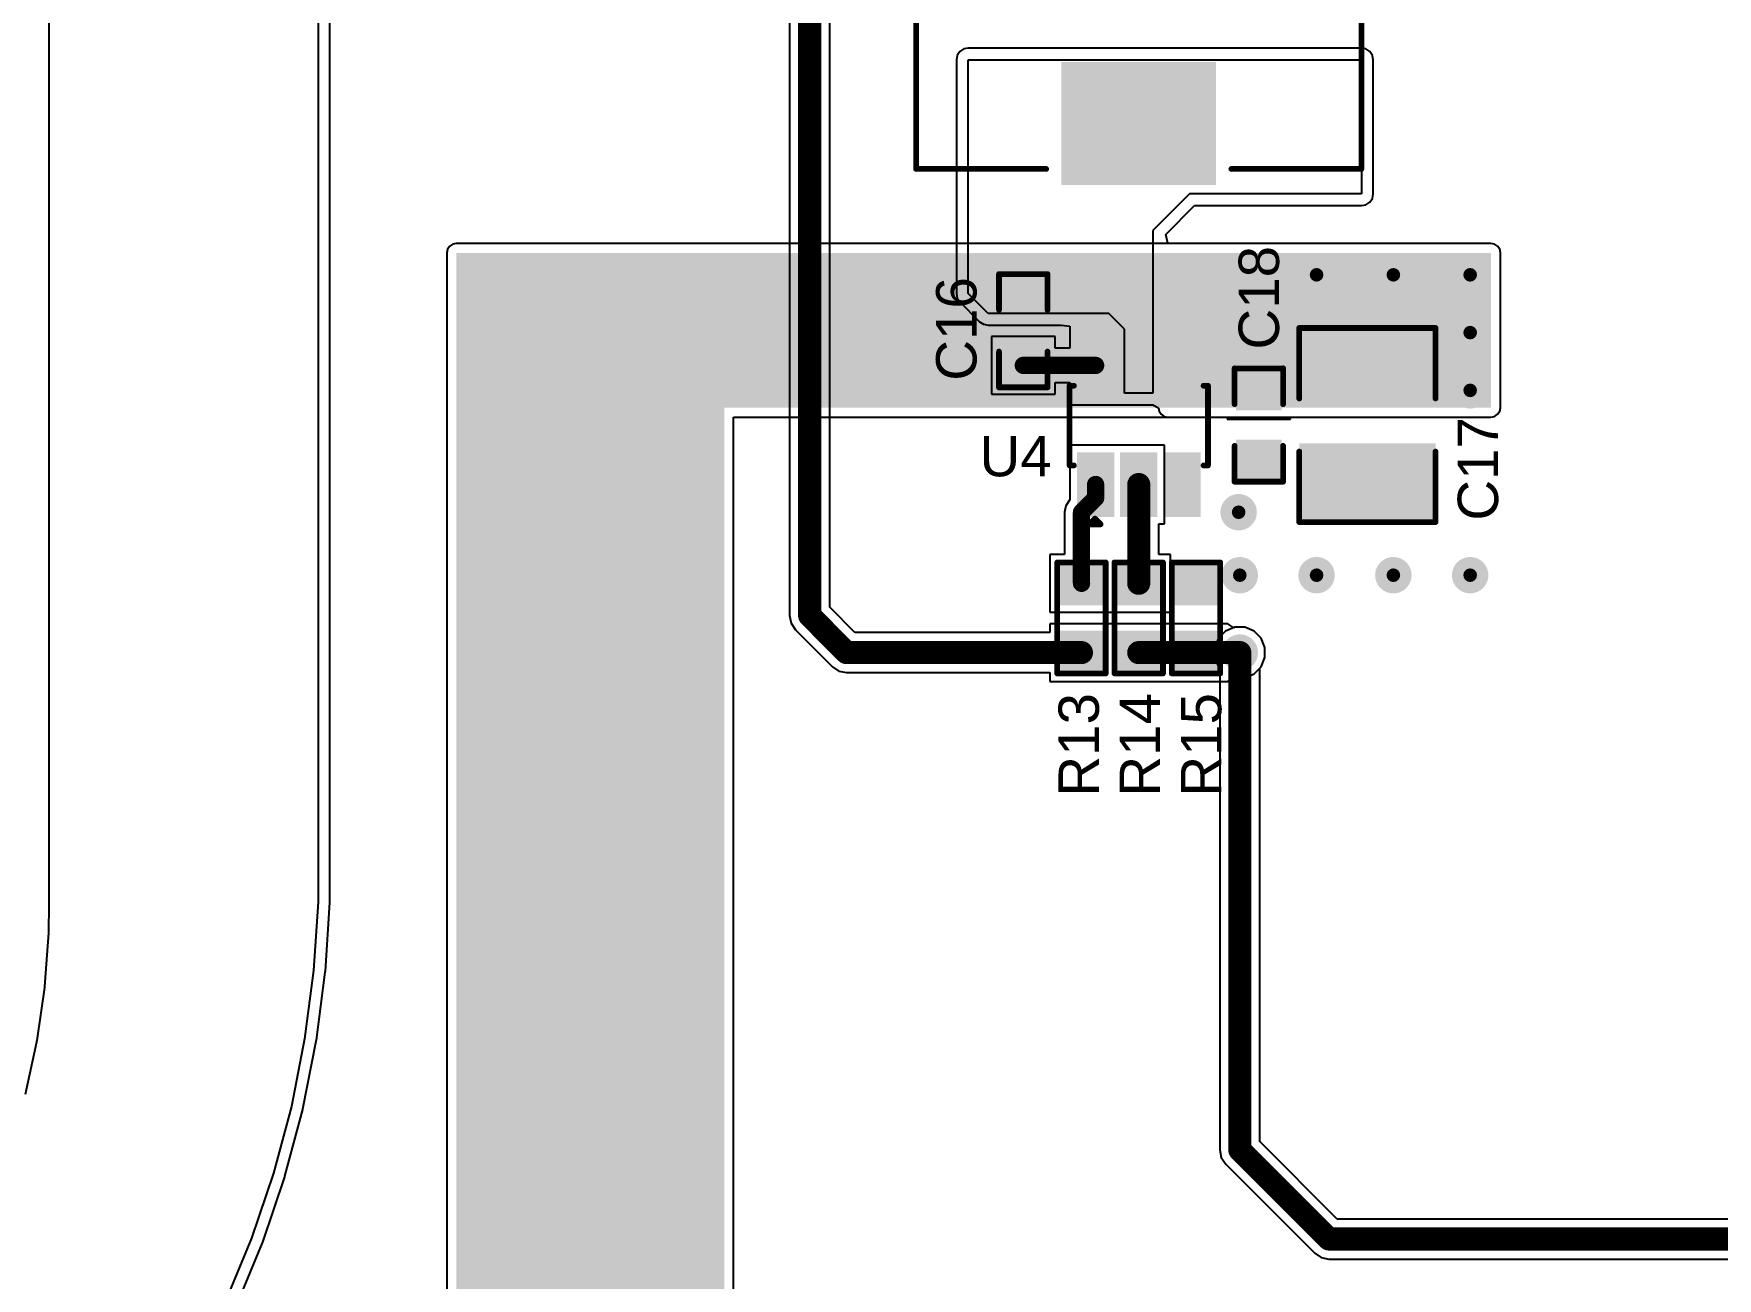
# Model space of a CAD drawing. Header units: inches. Extents: x 0 to 207, y -1 to 213.
# Drawn here: x 3.175 to 4.633, y 1.137 to 2.215 of the extents above; entities that cross this region are included whole.
import ezdxf

# ---------------------------------------------------------------- set-up
doc = ezdxf.new("R2010")
doc.units = ezdxf.units.IN
doc.header["$MEASUREMENT"] = 0
for name, color, linetype in [('Bottom Layer', 5, 'Continuous'), ('Bottom Solder', 6, 'Continuous'), ('Top Layer', 1, 'Continuous'), ('Top Overlay', 2, 'Continuous'), ('Top Paste', 8, 'Continuous'), ('Top Solder', 216, 'Continuous'), ('Via Holes', 16, 'Continuous')]:
    doc.layers.add(name, color=color, linetype=linetype)
doc.styles.add('Arial', font='', dxfattribs={"height": 0.2})
doc.styles.get('Arial').set_extended_font_data('Arial')

# ---------------------------------------------------------------- blocks, each defined once
blk = doc.blocks.new('SOT_23_6_4')
at = {"layer": 'Top Layer'}
for points in [[(-0.0756, 0.0496), (-0.0276, 0.0496), (-0.0276, 0.0252), (-0.0756, 0.0252)], [(0.0276, 0.0496), (0.0756, 0.0496), (0.0756, 0.0252), (0.0276, 0.0252)], [(-0.0756, 0.0122), (-0.0276, 0.0122), (-0.0276, -0.0122), (-0.0756, -0.0122)], [(0.0276, 0.0122), (0.0756, 0.0122), (0.0756, -0.0122), (0.0276, -0.0122)], [(-0.0756, -0.0252), (-0.0276, -0.0252), (-0.0276, -0.0496), (-0.0756, -0.0496)], [(0.0276, -0.0252), (0.0756, -0.0252), (0.0756, -0.0496), (0.0276, -0.0496)]]:
    blk.add_hatch(color=1, dxfattribs=at).paths.add_polyline_path(points)
at = {"layer": 'Top Paste'}
for points in [[(-0.0756, 0.0496), (-0.0276, 0.0496), (-0.0276, 0.0252), (-0.0756, 0.0252)], [(0.0276, 0.0496), (0.0756, 0.0496), (0.0756, 0.0252), (0.0276, 0.0252)], [(-0.0756, 0.0122), (-0.0276, 0.0122), (-0.0276, -0.0122), (-0.0756, -0.0122)], [(0.0276, 0.0122), (0.0756, 0.0122), (0.0756, -0.0122), (0.0276, -0.0122)], [(-0.0756, -0.0252), (-0.0276, -0.0252), (-0.0276, -0.0496), (-0.0756, -0.0496)], [(0.0276, -0.0252), (0.0756, -0.0252), (0.0756, -0.0496), (0.0276, -0.0496)]]:
    blk.add_hatch(color=8, dxfattribs=at).paths.add_polyline_path(points)
at = {"layer": 'Top Solder'}
for points in [[(-0.0796, 0.0536), (-0.0236, 0.0536), (-0.0236, 0.0212), (-0.0796, 0.0212)], [(0.0236, 0.0536), (0.0796, 0.0536), (0.0796, 0.0212), (0.0236, 0.0212)], [(-0.0796, 0.0162), (-0.0236, 0.0162), (-0.0236, -0.0162), (-0.0796, -0.0162)], [(0.0236, 0.0162), (0.0796, 0.0162), (0.0796, -0.0162), (0.0236, -0.0162)], [(-0.0796, -0.0212), (-0.0236, -0.0212), (-0.0236, -0.0536), (-0.0796, -0.0536)], [(0.0236, -0.0212), (0.0796, -0.0212), (0.0796, -0.0536), (0.0236, -0.0536)]]:
    blk.add_hatch(color=216, dxfattribs=at).paths.add_polyline_path(points)
at = {"layer": 'Top Overlay'}
for points in [[(-0.035, 0.06, 0.005, 0.005, 0), (0.034, 0.06, 0.005, 0.005, 0)], [(-0.035, 0.06, 0.005, 0.005, 0), (-0.035, 0.0561, 0.005, 0.005, 0)], [(0.034, 0.06, 0.005, 0.005, 0), (0.034, 0.0561, 0.005, 0.005, 0)], [(-0.086, 0.043, 0.005, 0.005, 0), (-0.081, 0.038, 0.005, 0.005, 0)], [(-0.086, 0.043, 0.005, 0.005, 0), (-0.086, 0.033, 0.005, 0.005, 0)], [(-0.081, 0.038, 0.005, 0.005, 0), (-0.086, 0.033, 0.005, 0.005, 0)], [(-0.035, -0.0561, 0.005, 0.005, 0), (-0.035, -0.06, 0.005, 0.005, 0)], [(-0.035, -0.06, 0.005, 0.005, 0), (0.034, -0.06, 0.005, 0.005, 0)], [(0.034, -0.0561, 0.005, 0.005, 0), (0.034, -0.06, 0.005, 0.005, 0)]]:
    blk.add_lwpolyline(points, format="xyseb", dxfattribs=at)
for points in [[(-0.0362, 0.06, 0.0025, 0.0025, 1), (-0.0338, 0.06, 0.0025, 0.0025, 1)], [(-0.0362, 0.06, 0.0025, 0.0025, 1), (-0.0338, 0.06, 0.0025, 0.0025, 1)], [(-0.0362, 0.0561, 0.0025, 0.0025, 1), (-0.0338, 0.0561, 0.0025, 0.0025, 1)], [(0.0328, 0.06, 0.0025, 0.0025, 1), (0.0352, 0.06, 0.0025, 0.0025, 1)], [(0.0328, 0.06, 0.0025, 0.0025, 1), (0.0352, 0.06, 0.0025, 0.0025, 1)], [(0.0328, 0.0561, 0.0025, 0.0025, 1), (0.0352, 0.0561, 0.0025, 0.0025, 1)], [(-0.0872, 0.043, 0.0025, 0.0025, 1), (-0.0848, 0.043, 0.0025, 0.0025, 1)], [(-0.0872, 0.043, 0.0025, 0.0025, 1), (-0.0848, 0.043, 0.0025, 0.0025, 1)], [(-0.0872, 0.033, 0.0025, 0.0025, 1), (-0.0848, 0.033, 0.0025, 0.0025, 1)], [(-0.0872, 0.033, 0.0025, 0.0025, 1), (-0.0848, 0.033, 0.0025, 0.0025, 1)], [(-0.0823, 0.038, 0.0025, 0.0025, 1), (-0.0798, 0.038, 0.0025, 0.0025, 1)], [(-0.0823, 0.038, 0.0025, 0.0025, 1), (-0.0798, 0.038, 0.0025, 0.0025, 1)], [(-0.0362, -0.0561, 0.0025, 0.0025, 1), (-0.0338, -0.0561, 0.0025, 0.0025, 1)], [(-0.0362, -0.06, 0.0025, 0.0025, 1), (-0.0338, -0.06, 0.0025, 0.0025, 1)], [(-0.0362, -0.06, 0.0025, 0.0025, 1), (-0.0338, -0.06, 0.0025, 0.0025, 1)], [(0.0328, -0.0561, 0.0025, 0.0025, 1), (0.0352, -0.0561, 0.0025, 0.0025, 1)], [(0.0328, -0.06, 0.0025, 0.0025, 1), (0.0352, -0.06, 0.0025, 0.0025, 1)], [(0.0328, -0.06, 0.0025, 0.0025, 1), (0.0352, -0.06, 0.0025, 0.0025, 1)]]:
    blk.add_lwpolyline(points, format="xyseb", close=True, dxfattribs=at)
blk = doc.blocks.new('R___0603_19')
at = {"layer": 'Top Layer'}
for points in [[(-0.015, 0.0175), (-0.015, -0.0175), (-0.045, -0.0175), (-0.045, 0.0175)], [(0.045, 0.0175), (0.045, -0.0175), (0.015, -0.0175), (0.015, 0.0175)]]:
    blk.add_hatch(color=1, dxfattribs=at).paths.add_polyline_path(points)
at = {"layer": 'Top Paste'}
for points in [[(-0.015, 0.0175), (-0.015, -0.0175), (-0.045, -0.0175), (-0.045, 0.0175)], [(0.045, 0.0175), (0.045, -0.0175), (0.015, -0.0175), (0.015, 0.0175)]]:
    blk.add_hatch(color=8, dxfattribs=at).paths.add_polyline_path(points)
at = {"layer": 'Top Solder'}
for points in [[(-0.011, 0.0215), (-0.011, -0.0215), (-0.049, -0.0215), (-0.049, 0.0215)], [(0.049, 0.0215), (0.049, -0.0215), (0.011, -0.0215), (0.011, 0.0215)]]:
    blk.add_hatch(color=216, dxfattribs=at).paths.add_polyline_path(points)
at = {"layer": 'Top Overlay'}
for points in [[(-0.048, 0.021, 0.005, 0.005, 0), (0.048, 0.021, 0.005, 0.005, 0)], [(-0.048, 0.021, 0.005, 0.005, 0), (-0.048, -0.021, 0.005, 0.005, 0)], [(0.048, 0.021, 0.005, 0.005, 0), (0.048, -0.021, 0.005, 0.005, 0)], [(-0.048, -0.021, 0.005, 0.005, 0), (0.048, -0.021, 0.005, 0.005, 0)]]:
    blk.add_lwpolyline(points, format="xyseb", dxfattribs=at)
for points in [[(-0.04925, 0.021, 0.0025, 0.0025, 1), (-0.04675, 0.021, 0.0025, 0.0025, 1)], [(-0.04925, 0.021, 0.0025, 0.0025, 1), (-0.04675, 0.021, 0.0025, 0.0025, 1)], [(0.04675, 0.021, 0.0025, 0.0025, 1), (0.04925, 0.021, 0.0025, 0.0025, 1)], [(0.04675, 0.021, 0.0025, 0.0025, 1), (0.04925, 0.021, 0.0025, 0.0025, 1)], [(-0.04925, -0.021, 0.0025, 0.0025, 1), (-0.04675, -0.021, 0.0025, 0.0025, 1)], [(-0.04925, -0.021, 0.0025, 0.0025, 1), (-0.04675, -0.021, 0.0025, 0.0025, 1)], [(0.04675, -0.021, 0.0025, 0.0025, 1), (0.04925, -0.021, 0.0025, 0.0025, 1)], [(0.04675, -0.021, 0.0025, 0.0025, 1), (0.04925, -0.021, 0.0025, 0.0025, 1)]]:
    blk.add_lwpolyline(points, format="xyseb", close=True, dxfattribs=at)
blk = doc.blocks.new('R___0603_20')
at = {"layer": 'Top Layer'}
for points in [[(-0.015, 0.0175), (-0.015, -0.0175), (-0.045, -0.0175), (-0.045, 0.0175)], [(0.045, 0.0175), (0.045, -0.0175), (0.015, -0.0175), (0.015, 0.0175)]]:
    blk.add_hatch(color=1, dxfattribs=at).paths.add_polyline_path(points)
at = {"layer": 'Top Paste'}
for points in [[(-0.015, 0.0175), (-0.015, -0.0175), (-0.045, -0.0175), (-0.045, 0.0175)], [(0.045, 0.0175), (0.045, -0.0175), (0.015, -0.0175), (0.015, 0.0175)]]:
    blk.add_hatch(color=8, dxfattribs=at).paths.add_polyline_path(points)
at = {"layer": 'Top Solder'}
for points in [[(-0.011, 0.0215), (-0.011, -0.0215), (-0.049, -0.0215), (-0.049, 0.0215)], [(0.049, 0.0215), (0.049, -0.0215), (0.011, -0.0215), (0.011, 0.0215)]]:
    blk.add_hatch(color=216, dxfattribs=at).paths.add_polyline_path(points)
at = {"layer": 'Top Overlay'}
for points in [[(-0.048, 0.021, 0.005, 0.005, 0), (0.048, 0.021, 0.005, 0.005, 0)], [(-0.048, 0.021, 0.005, 0.005, 0), (-0.048, -0.021, 0.005, 0.005, 0)], [(0.048, 0.021, 0.005, 0.005, 0), (0.048, -0.021, 0.005, 0.005, 0)], [(-0.048, -0.021, 0.005, 0.005, 0), (0.048, -0.021, 0.005, 0.005, 0)]]:
    blk.add_lwpolyline(points, format="xyseb", dxfattribs=at)
for points in [[(-0.04925, 0.021, 0.0025, 0.0025, 1), (-0.04675, 0.021, 0.0025, 0.0025, 1)], [(-0.04925, 0.021, 0.0025, 0.0025, 1), (-0.04675, 0.021, 0.0025, 0.0025, 1)], [(0.04675, 0.021, 0.0025, 0.0025, 1), (0.04925, 0.021, 0.0025, 0.0025, 1)], [(0.04675, 0.021, 0.0025, 0.0025, 1), (0.04925, 0.021, 0.0025, 0.0025, 1)], [(-0.04925, -0.021, 0.0025, 0.0025, 1), (-0.04675, -0.021, 0.0025, 0.0025, 1)], [(-0.04925, -0.021, 0.0025, 0.0025, 1), (-0.04675, -0.021, 0.0025, 0.0025, 1)], [(0.04675, -0.021, 0.0025, 0.0025, 1), (0.04925, -0.021, 0.0025, 0.0025, 1)], [(0.04675, -0.021, 0.0025, 0.0025, 1), (0.04925, -0.021, 0.0025, 0.0025, 1)]]:
    blk.add_lwpolyline(points, format="xyseb", close=True, dxfattribs=at)
blk = doc.blocks.new('R___0603_21')
at = {"layer": 'Top Layer'}
for points in [[(-0.015, 0.0175), (-0.015, -0.0175), (-0.045, -0.0175), (-0.045, 0.0175)], [(0.045, 0.0175), (0.045, -0.0175), (0.015, -0.0175), (0.015, 0.0175)]]:
    blk.add_hatch(color=1, dxfattribs=at).paths.add_polyline_path(points)
at = {"layer": 'Top Paste'}
for points in [[(-0.015, 0.0175), (-0.015, -0.0175), (-0.045, -0.0175), (-0.045, 0.0175)], [(0.045, 0.0175), (0.045, -0.0175), (0.015, -0.0175), (0.015, 0.0175)]]:
    blk.add_hatch(color=8, dxfattribs=at).paths.add_polyline_path(points)
at = {"layer": 'Top Solder'}
for points in [[(-0.011, 0.0215), (-0.011, -0.0215), (-0.049, -0.0215), (-0.049, 0.0215)], [(0.049, 0.0215), (0.049, -0.0215), (0.011, -0.0215), (0.011, 0.0215)]]:
    blk.add_hatch(color=216, dxfattribs=at).paths.add_polyline_path(points)
at = {"layer": 'Top Overlay'}
for points in [[(0.048, 0.021, 0.005, 0.005, 0), (-0.048, 0.021, 0.005, 0.005, 0)], [(-0.048, -0.021, 0.005, 0.005, 0), (-0.048, 0.021, 0.005, 0.005, 0)], [(0.048, -0.021, 0.005, 0.005, 0), (0.048, 0.021, 0.005, 0.005, 0)], [(0.048, -0.021, 0.005, 0.005, 0), (-0.048, -0.021, 0.005, 0.005, 0)]]:
    blk.add_lwpolyline(points, format="xyseb", dxfattribs=at)
for points in [[(-0.04925, 0.021, 0.0025, 0.0025, 1), (-0.04675, 0.021, 0.0025, 0.0025, 1)], [(-0.04925, 0.021, 0.0025, 0.0025, 1), (-0.04675, 0.021, 0.0025, 0.0025, 1)], [(0.04675, 0.021, 0.0025, 0.0025, 1), (0.04925, 0.021, 0.0025, 0.0025, 1)], [(0.04675, 0.021, 0.0025, 0.0025, 1), (0.04925, 0.021, 0.0025, 0.0025, 1)], [(-0.04925, -0.021, 0.0025, 0.0025, 1), (-0.04675, -0.021, 0.0025, 0.0025, 1)], [(-0.04925, -0.021, 0.0025, 0.0025, 1), (-0.04675, -0.021, 0.0025, 0.0025, 1)], [(0.04675, -0.021, 0.0025, 0.0025, 1), (0.04925, -0.021, 0.0025, 0.0025, 1)], [(0.04675, -0.021, 0.0025, 0.0025, 1), (0.04925, -0.021, 0.0025, 0.0025, 1)]]:
    blk.add_lwpolyline(points, format="xyseb", close=True, dxfattribs=at)
blk = doc.blocks.new('YSLF1045_4R7M_38')
at = {"layer": 'Top Layer'}
for points in [[(-0.2087, 0.063), (-0.1102, 0.063), (-0.1102, -0.063), (-0.2087, -0.063)], [(0.1102, 0.063), (0.2087, 0.063), (0.2087, -0.063), (0.1102, -0.063)]]:
    blk.add_hatch(color=1, dxfattribs=at).paths.add_polyline_path(points)
at = {"layer": 'Top Paste'}
for points in [[(-0.2087, 0.063), (-0.1102, 0.063), (-0.1102, -0.063), (-0.2087, -0.063)], [(0.1102, 0.063), (0.2087, 0.063), (0.2087, -0.063), (0.1102, -0.063)]]:
    blk.add_hatch(color=8, dxfattribs=at).paths.add_polyline_path(points)
at = {"layer": 'Top Solder'}
for points in [[(-0.2127, 0.067), (-0.1062, 0.067), (-0.1062, -0.067), (-0.2127, -0.067)], [(0.1062, 0.067), (0.2127, 0.067), (0.2127, -0.067), (0.1062, -0.067)]]:
    blk.add_hatch(color=216, dxfattribs=at).paths.add_polyline_path(points)
at = {"layer": 'Top Overlay'}
for points in [[(-0.1988, 0.1928, 0.005, 0.005, 0), (0.1988, 0.1928, 0.005, 0.005, 0)], [(-0.1988, 0.1928, 0.005, 0.005, 0), (-0.1988, 0.0802, 0.005, 0.005, 0)], [(0.1988, 0.1928, 0.005, 0.005, 0), (0.1988, 0.0802, 0.005, 0.005, 0)], [(-0.1988, -0.0802, 0.005, 0.005, 0), (-0.1988, -0.1928, 0.005, 0.005, 0)], [(0.1988, -0.0802, 0.005, 0.005, 0), (0.1988, -0.1928, 0.005, 0.005, 0)], [(-0.1988, -0.1928, 0.005, 0.005, 0), (0.1988, -0.1928, 0.005, 0.005, 0)]]:
    blk.add_lwpolyline(points, format="xyseb", dxfattribs=at)
for points in [[(-0.2001, 0.1928, 0.0025, 0.0025, 1), (-0.1976, 0.1928, 0.0025, 0.0025, 1)], [(-0.2001, 0.1928, 0.0025, 0.0025, 1), (-0.1976, 0.1928, 0.0025, 0.0025, 1)], [(0.1976, 0.1928, 0.0025, 0.0025, 1), (0.2001, 0.1928, 0.0025, 0.0025, 1)], [(0.1976, 0.1928, 0.0025, 0.0025, 1), (0.2001, 0.1928, 0.0025, 0.0025, 1)], [(-0.2001, 0.0802, 0.0025, 0.0025, 1), (-0.1976, 0.0802, 0.0025, 0.0025, 1)], [(0.1976, 0.0802, 0.0025, 0.0025, 1), (0.2001, 0.0802, 0.0025, 0.0025, 1)], [(-0.2001, -0.0802, 0.0025, 0.0025, 1), (-0.1976, -0.0802, 0.0025, 0.0025, 1)], [(0.1976, -0.0802, 0.0025, 0.0025, 1), (0.2001, -0.0802, 0.0025, 0.0025, 1)], [(-0.2001, -0.1928, 0.0025, 0.0025, 1), (-0.1976, -0.1928, 0.0025, 0.0025, 1)], [(-0.2001, -0.1928, 0.0025, 0.0025, 1), (-0.1976, -0.1928, 0.0025, 0.0025, 1)], [(0.1976, -0.1928, 0.0025, 0.0025, 1), (0.2001, -0.1928, 0.0025, 0.0025, 1)], [(0.1976, -0.1928, 0.0025, 0.0025, 1), (0.2001, -0.1928, 0.0025, 0.0025, 1)]]:
    blk.add_lwpolyline(points, format="xyseb", close=True, dxfattribs=at)
blk = doc.blocks.new('C___0603_60')
at = {"layer": 'Top Layer'}
for points in [[(-0.015, 0.0175), (-0.015, -0.0175), (-0.045, -0.0175), (-0.045, 0.0175)], [(0.045, 0.0175), (0.045, -0.0175), (0.015, -0.0175), (0.015, 0.0175)]]:
    blk.add_hatch(color=1, dxfattribs=at).paths.add_polyline_path(points)
at = {"layer": 'Top Paste'}
for points in [[(-0.015, 0.0175), (-0.015, -0.0175), (-0.045, -0.0175), (-0.045, 0.0175)], [(0.045, 0.0175), (0.045, -0.0175), (0.015, -0.0175), (0.015, 0.0175)]]:
    blk.add_hatch(color=8, dxfattribs=at).paths.add_polyline_path(points)
at = {"layer": 'Top Solder'}
for points in [[(-0.0126, 0.0199), (-0.0126, -0.0199), (-0.0474, -0.0199), (-0.0474, 0.0199)], [(0.0474, 0.0199), (0.0474, -0.0199), (0.0126, -0.0199), (0.0126, 0.0199)]]:
    blk.add_hatch(color=216, dxfattribs=at).paths.add_polyline_path(points)
at = {"layer": 'Top Overlay'}
for points in [[(-0.049, 0.021, 0.005, 0.005, 0), (-0.018, 0.021, 0.005, 0.005, 0)], [(-0.049, 0.021, 0.005, 0.005, 0), (-0.049, -0.021, 0.005, 0.005, 0)], [(0.018, 0.021, 0.005, 0.005, 0), (0.049, 0.021, 0.005, 0.005, 0)], [(0.049, 0.021, 0.005, 0.005, 0), (0.049, -0.021, 0.005, 0.005, 0)], [(-0.049, -0.021, 0.005, 0.005, 0), (-0.018, -0.021, 0.005, 0.005, 0)], [(0.018, -0.021, 0.005, 0.005, 0), (0.049, -0.021, 0.005, 0.005, 0)]]:
    blk.add_lwpolyline(points, format="xyseb", dxfattribs=at)
for points in [[(-0.0503, 0.021, 0.0025, 0.0025, 1), (-0.0478, 0.021, 0.0025, 0.0025, 1)], [(-0.0503, 0.021, 0.0025, 0.0025, 1), (-0.0478, 0.021, 0.0025, 0.0025, 1)], [(-0.0192, 0.021, 0.0025, 0.0025, 1), (-0.0168, 0.021, 0.0025, 0.0025, 1)], [(0.0168, 0.021, 0.0025, 0.0025, 1), (0.0192, 0.021, 0.0025, 0.0025, 1)], [(0.0478, 0.021, 0.0025, 0.0025, 1), (0.0503, 0.021, 0.0025, 0.0025, 1)], [(0.0478, 0.021, 0.0025, 0.0025, 1), (0.0503, 0.021, 0.0025, 0.0025, 1)], [(-0.0503, -0.021, 0.0025, 0.0025, 1), (-0.0478, -0.021, 0.0025, 0.0025, 1)], [(-0.0503, -0.021, 0.0025, 0.0025, 1), (-0.0478, -0.021, 0.0025, 0.0025, 1)], [(-0.0192, -0.021, 0.0025, 0.0025, 1), (-0.0168, -0.021, 0.0025, 0.0025, 1)], [(0.0168, -0.021, 0.0025, 0.0025, 1), (0.0192, -0.021, 0.0025, 0.0025, 1)], [(0.0478, -0.021, 0.0025, 0.0025, 1), (0.0503, -0.021, 0.0025, 0.0025, 1)], [(0.0478, -0.021, 0.0025, 0.0025, 1), (0.0503, -0.021, 0.0025, 0.0025, 1)]]:
    blk.add_lwpolyline(points, format="xyseb", close=True, dxfattribs=at)
blk = doc.blocks.new('C___1210_61')
at = {"layer": 'Top Layer'}
for points in [[(-0.08, 0.055), (-0.02, 0.055), (-0.02, -0.055), (-0.08, -0.055)], [(0.02, 0.055), (0.08, 0.055), (0.08, -0.055), (0.02, -0.055)]]:
    blk.add_hatch(color=1, dxfattribs=at).paths.add_polyline_path(points)
at = {"layer": 'Top Paste'}
for points in [[(-0.08, 0.055), (-0.02, 0.055), (-0.02, -0.055), (-0.08, -0.055)], [(0.02, 0.055), (0.08, 0.055), (0.08, -0.055), (0.02, -0.055)]]:
    blk.add_hatch(color=8, dxfattribs=at).paths.add_polyline_path(points)
at = {"layer": 'Top Solder'}
for points in [[(-0.084, 0.059), (-0.016, 0.059), (-0.016, -0.059), (-0.084, -0.059)], [(0.016, 0.059), (0.084, 0.059), (0.084, -0.059), (0.016, -0.059)]]:
    blk.add_hatch(color=216, dxfattribs=at).paths.add_polyline_path(points)
at = {"layer": 'Top Overlay'}
for points in [[(-0.084, 0.059, 0.005, 0.005, 0), (-0.084, -0.059, 0.005, 0.005, 0)], [(-0.084, 0.059, 0.005, 0.005, 0), (-0.023, 0.059, 0.005, 0.005, 0)], [(0.023, 0.059, 0.005, 0.005, 0), (0.084, 0.059, 0.005, 0.005, 0)], [(0.084, 0.059, 0.005, 0.005, 0), (0.084, -0.059, 0.005, 0.005, 0)], [(-0.084, -0.059, 0.005, 0.005, 0), (-0.023, -0.059, 0.005, 0.005, 0)], [(0.023, -0.059, 0.005, 0.005, 0), (0.084, -0.059, 0.005, 0.005, 0)]]:
    blk.add_lwpolyline(points, format="xyseb", dxfattribs=at)
for points in [[(-0.08525, 0.059, 0.0025, 0.0025, 1), (-0.08275, 0.059, 0.0025, 0.0025, 1)], [(-0.08525, 0.059, 0.0025, 0.0025, 1), (-0.08275, 0.059, 0.0025, 0.0025, 1)], [(-0.02425, 0.059, 0.0025, 0.0025, 1), (-0.02175, 0.059, 0.0025, 0.0025, 1)], [(0.02175, 0.059, 0.0025, 0.0025, 1), (0.02425, 0.059, 0.0025, 0.0025, 1)], [(0.08275, 0.059, 0.0025, 0.0025, 1), (0.08525, 0.059, 0.0025, 0.0025, 1)], [(0.08275, 0.059, 0.0025, 0.0025, 1), (0.08525, 0.059, 0.0025, 0.0025, 1)], [(-0.08525, -0.059, 0.0025, 0.0025, 1), (-0.08275, -0.059, 0.0025, 0.0025, 1)], [(-0.08525, -0.059, 0.0025, 0.0025, 1), (-0.08275, -0.059, 0.0025, 0.0025, 1)], [(-0.02425, -0.059, 0.0025, 0.0025, 1), (-0.02175, -0.059, 0.0025, 0.0025, 1)], [(0.02175, -0.059, 0.0025, 0.0025, 1), (0.02425, -0.059, 0.0025, 0.0025, 1)], [(0.08275, -0.059, 0.0025, 0.0025, 1), (0.08525, -0.059, 0.0025, 0.0025, 1)], [(0.08275, -0.059, 0.0025, 0.0025, 1), (0.08525, -0.059, 0.0025, 0.0025, 1)]]:
    blk.add_lwpolyline(points, format="xyseb", close=True, dxfattribs=at)
blk = doc.blocks.new('C___0603_62')
at = {"layer": 'Top Layer'}
for points in [[(-0.015, 0.0175), (-0.015, -0.0175), (-0.045, -0.0175), (-0.045, 0.0175)], [(0.045, 0.0175), (0.045, -0.0175), (0.015, -0.0175), (0.015, 0.0175)]]:
    blk.add_hatch(color=1, dxfattribs=at).paths.add_polyline_path(points)
at = {"layer": 'Top Paste'}
for points in [[(-0.015, 0.0175), (-0.015, -0.0175), (-0.045, -0.0175), (-0.045, 0.0175)], [(0.045, 0.0175), (0.045, -0.0175), (0.015, -0.0175), (0.015, 0.0175)]]:
    blk.add_hatch(color=8, dxfattribs=at).paths.add_polyline_path(points)
at = {"layer": 'Top Solder'}
for points in [[(-0.0126, 0.0199), (-0.0126, -0.0199), (-0.0474, -0.0199), (-0.0474, 0.0199)], [(0.0474, 0.0199), (0.0474, -0.0199), (0.0126, -0.0199), (0.0126, 0.0199)]]:
    blk.add_hatch(color=216, dxfattribs=at).paths.add_polyline_path(points)
at = {"layer": 'Top Overlay'}
for points in [[(-0.049, 0.021, 0.005, 0.005, 0), (-0.018, 0.021, 0.005, 0.005, 0)], [(-0.049, 0.021, 0.005, 0.005, 0), (-0.049, -0.021, 0.005, 0.005, 0)], [(0.018, 0.021, 0.005, 0.005, 0), (0.049, 0.021, 0.005, 0.005, 0)], [(0.049, 0.021, 0.005, 0.005, 0), (0.049, -0.021, 0.005, 0.005, 0)], [(-0.049, -0.021, 0.005, 0.005, 0), (-0.018, -0.021, 0.005, 0.005, 0)], [(0.018, -0.021, 0.005, 0.005, 0), (0.049, -0.021, 0.005, 0.005, 0)]]:
    blk.add_lwpolyline(points, format="xyseb", dxfattribs=at)
for points in [[(-0.0503, 0.021, 0.0025, 0.0025, 1), (-0.0478, 0.021, 0.0025, 0.0025, 1)], [(-0.0503, 0.021, 0.0025, 0.0025, 1), (-0.0478, 0.021, 0.0025, 0.0025, 1)], [(-0.0192, 0.021, 0.0025, 0.0025, 1), (-0.0168, 0.021, 0.0025, 0.0025, 1)], [(0.0168, 0.021, 0.0025, 0.0025, 1), (0.0192, 0.021, 0.0025, 0.0025, 1)], [(0.0478, 0.021, 0.0025, 0.0025, 1), (0.0503, 0.021, 0.0025, 0.0025, 1)], [(0.0478, 0.021, 0.0025, 0.0025, 1), (0.0503, 0.021, 0.0025, 0.0025, 1)], [(-0.0503, -0.021, 0.0025, 0.0025, 1), (-0.0478, -0.021, 0.0025, 0.0025, 1)], [(-0.0503, -0.021, 0.0025, 0.0025, 1), (-0.0478, -0.021, 0.0025, 0.0025, 1)], [(-0.0192, -0.021, 0.0025, 0.0025, 1), (-0.0168, -0.021, 0.0025, 0.0025, 1)], [(0.0168, -0.021, 0.0025, 0.0025, 1), (0.0192, -0.021, 0.0025, 0.0025, 1)], [(0.0478, -0.021, 0.0025, 0.0025, 1), (0.0503, -0.021, 0.0025, 0.0025, 1)], [(0.0478, -0.021, 0.0025, 0.0025, 1), (0.0503, -0.021, 0.0025, 0.0025, 1)]]:
    blk.add_lwpolyline(points, format="xyseb", close=True, dxfattribs=at)

msp = doc.modelspace()

# ---------------------------------------------------------------- hatches: boundary and pattern name
at = {"layer": 'Bottom Layer'}
for points in [[(3.541, 1.891), (4.437, 1.891), (4.437, 2.025), (3.541, 2.025)], [(3.541, -0.009), (3.773, -0.009), (3.773, 2.022), (3.541, 2.022)]]:
    msp.add_hatch(color=5, dxfattribs=at).paths.add_polyline_path(points)
h = msp.add_hatch(color=5, dxfattribs=at)
edge = h.paths.add_edge_path()
edge.add_arc((4.286, 2.006), 0.0118, 0, 360)
h = msp.add_hatch(color=5, dxfattribs=at)
edge = h.paths.add_edge_path()
edge.add_arc((4.3525, 2.006), 0.0118, 0, 360)
h = msp.add_hatch(color=5, dxfattribs=at)
edge = h.paths.add_edge_path()
edge.add_arc((4.419, 2.006), 0.0118, 0, 360)
h = msp.add_hatch(color=5, dxfattribs=at)
edge = h.paths.add_edge_path()
edge.add_arc((4.419, 1.956), 0.0118, 0, 360)
h = msp.add_hatch(color=5, dxfattribs=at)
edge = h.paths.add_edge_path()
edge.add_arc((4.419, 1.906), 0.0118, 0, 360)
h = msp.add_hatch(color=5, dxfattribs=at)
edge = h.paths.add_edge_path()
edge.add_arc((4.2185, 1.8005), 0.0118, 0, 360)
h = msp.add_hatch(color=5, dxfattribs=at)
edge = h.paths.add_edge_path()
edge.add_arc((4.2195, 1.746), 0.0118, 0, 360)
h = msp.add_hatch(color=5, dxfattribs=at)
edge = h.paths.add_edge_path()
edge.add_arc((4.286, 1.746), 0.0118, 0, 360)
h = msp.add_hatch(color=5, dxfattribs=at)
edge = h.paths.add_edge_path()
edge.add_arc((4.3525, 1.746), 0.0118, 0, 360)
h = msp.add_hatch(color=5, dxfattribs=at)
edge = h.paths.add_edge_path()
edge.add_arc((4.419, 1.746), 0.0118, 0, 360)
h = msp.add_hatch(color=5, dxfattribs=at)
edge = h.paths.add_edge_path()
edge.add_arc((4.2195, 1.679), 0.0118, 0, 360)
at = {"layer": 'Bottom Solder'}
h = msp.add_hatch(color=6, dxfattribs=at)
edge = h.paths.add_edge_path()
edge.add_arc((4.286, 2.006), 0.0158, 0, 360)
h = msp.add_hatch(color=6, dxfattribs=at)
edge = h.paths.add_edge_path()
edge.add_arc((4.3525, 2.006), 0.0158, 0, 360)
h = msp.add_hatch(color=6, dxfattribs=at)
edge = h.paths.add_edge_path()
edge.add_arc((4.419, 2.006), 0.0158, 0, 360)
h = msp.add_hatch(color=6, dxfattribs=at)
edge = h.paths.add_edge_path()
edge.add_arc((4.419, 1.956), 0.0158, 0, 360)
h = msp.add_hatch(color=6, dxfattribs=at)
edge = h.paths.add_edge_path()
edge.add_arc((4.419, 1.906), 0.0158, 0, 360)
h = msp.add_hatch(color=6, dxfattribs=at)
edge = h.paths.add_edge_path()
edge.add_arc((4.2185, 1.8005), 0.0158, 0, 360)
h = msp.add_hatch(color=6, dxfattribs=at)
edge = h.paths.add_edge_path()
edge.add_arc((4.2195, 1.746), 0.0158, 0, 360)
h = msp.add_hatch(color=6, dxfattribs=at)
edge = h.paths.add_edge_path()
edge.add_arc((4.286, 1.746), 0.0158, 0, 360)
h = msp.add_hatch(color=6, dxfattribs=at)
edge = h.paths.add_edge_path()
edge.add_arc((4.3525, 1.746), 0.0158, 0, 360)
h = msp.add_hatch(color=6, dxfattribs=at)
edge = h.paths.add_edge_path()
edge.add_arc((4.419, 1.746), 0.0158, 0, 360)
h = msp.add_hatch(color=6, dxfattribs=at)
edge = h.paths.add_edge_path()
edge.add_arc((4.2195, 1.679), 0.0158, 0, 360)
at = {"layer": 'Top Layer'}
msp.add_hatch(color=1, dxfattribs=at).paths.add_polyline_path([(4.1572, 1.891), (4.437, 1.891), (4.437, 2.025), (4.1572, 2.025)])
h = msp.add_hatch(color=1, dxfattribs=at)
edge = h.paths.add_edge_path()
edge.add_arc((4.286, 2.006), 0.0118, 0, 360)
h = msp.add_hatch(color=1, dxfattribs=at)
edge = h.paths.add_edge_path()
edge.add_arc((4.3525, 2.006), 0.0118, 0, 360)
h = msp.add_hatch(color=1, dxfattribs=at)
edge = h.paths.add_edge_path()
edge.add_arc((4.419, 2.006), 0.0118, 0, 360)
h = msp.add_hatch(color=1, dxfattribs=at)
edge = h.paths.add_edge_path()
edge.add_arc((4.419, 1.956), 0.0118, 0, 360)
h = msp.add_hatch(color=1, dxfattribs=at)
edge = h.paths.add_edge_path()
edge.add_arc((4.419, 1.906), 0.0118, 0, 360)
h = msp.add_hatch(color=1, dxfattribs=at)
edge = h.paths.add_edge_path()
edge.add_arc((4.2185, 1.8005), 0.0118, 0, 360)
h = msp.add_hatch(color=1, dxfattribs=at)
edge = h.paths.add_edge_path()
edge.add_arc((4.2195, 1.746), 0.0118, 0, 360)
h = msp.add_hatch(color=1, dxfattribs=at)
edge = h.paths.add_edge_path()
edge.add_arc((4.286, 1.746), 0.0118, 0, 360)
h = msp.add_hatch(color=1, dxfattribs=at)
edge = h.paths.add_edge_path()
edge.add_arc((4.3525, 1.746), 0.0118, 0, 360)
h = msp.add_hatch(color=1, dxfattribs=at)
edge = h.paths.add_edge_path()
edge.add_arc((4.419, 1.746), 0.0118, 0, 360)
h = msp.add_hatch(color=1, dxfattribs=at)
edge = h.paths.add_edge_path()
edge.add_arc((4.2195, 1.679), 0.0118, 0, 360)
at = {"layer": 'Top Solder'}
h = msp.add_hatch(color=216, dxfattribs=at)
edge = h.paths.add_edge_path()
edge.add_arc((4.286, 2.006), 0.0158, 0, 360)
h = msp.add_hatch(color=216, dxfattribs=at)
edge = h.paths.add_edge_path()
edge.add_arc((4.3525, 2.006), 0.0158, 0, 360)
h = msp.add_hatch(color=216, dxfattribs=at)
edge = h.paths.add_edge_path()
edge.add_arc((4.419, 2.006), 0.0158, 0, 360)
h = msp.add_hatch(color=216, dxfattribs=at)
edge = h.paths.add_edge_path()
edge.add_arc((4.419, 1.956), 0.0158, 0, 360)
h = msp.add_hatch(color=216, dxfattribs=at)
edge = h.paths.add_edge_path()
edge.add_arc((4.419, 1.906), 0.0158, 0, 360)
h = msp.add_hatch(color=216, dxfattribs=at)
edge = h.paths.add_edge_path()
edge.add_arc((4.2185, 1.8005), 0.0158, 0, 360)
h = msp.add_hatch(color=216, dxfattribs=at)
edge = h.paths.add_edge_path()
edge.add_arc((4.2195, 1.746), 0.0158, 0, 360)
h = msp.add_hatch(color=216, dxfattribs=at)
edge = h.paths.add_edge_path()
edge.add_arc((4.286, 1.746), 0.0158, 0, 360)
h = msp.add_hatch(color=216, dxfattribs=at)
edge = h.paths.add_edge_path()
edge.add_arc((4.3525, 1.746), 0.0158, 0, 360)
h = msp.add_hatch(color=216, dxfattribs=at)
edge = h.paths.add_edge_path()
edge.add_arc((4.419, 1.746), 0.0158, 0, 360)
h = msp.add_hatch(color=216, dxfattribs=at)
edge = h.paths.add_edge_path()
edge.add_arc((4.2195, 1.679), 0.0158, 0, 360)
at = {"layer": 'Via Holes'}
h = msp.add_hatch(color=7, dxfattribs=at)
edge = h.paths.add_edge_path()
edge.add_arc((4.286, 2.006), 0.00591, 0, 360)
h = msp.add_hatch(color=7, dxfattribs=at)
edge = h.paths.add_edge_path()
edge.add_arc((4.3525, 2.006), 0.00591, 0, 360)
h = msp.add_hatch(color=7, dxfattribs=at)
edge = h.paths.add_edge_path()
edge.add_arc((4.419, 2.006), 0.00591, 0, 360)
h = msp.add_hatch(color=7, dxfattribs=at)
edge = h.paths.add_edge_path()
edge.add_arc((4.419, 1.956), 0.00591, 0, 360)
h = msp.add_hatch(color=7, dxfattribs=at)
edge = h.paths.add_edge_path()
edge.add_arc((4.419, 1.906), 0.00591, 0, 360)
h = msp.add_hatch(color=7, dxfattribs=at)
edge = h.paths.add_edge_path()
edge.add_arc((4.2185, 1.8005), 0.00591, 0, 360)
h = msp.add_hatch(color=7, dxfattribs=at)
edge = h.paths.add_edge_path()
edge.add_arc((4.2195, 1.746), 0.00591, 0, 360)
h = msp.add_hatch(color=7, dxfattribs=at)
edge = h.paths.add_edge_path()
edge.add_arc((4.286, 1.746), 0.00591, 0, 360)
h = msp.add_hatch(color=7, dxfattribs=at)
edge = h.paths.add_edge_path()
edge.add_arc((4.3525, 1.746), 0.00591, 0, 360)
h = msp.add_hatch(color=7, dxfattribs=at)
edge = h.paths.add_edge_path()
edge.add_arc((4.419, 1.746), 0.00591, 0, 360)
h = msp.add_hatch(color=7, dxfattribs=at)
edge = h.paths.add_edge_path()
edge.add_arc((4.2195, 1.679), 0.00591, 0, 360)

# ---------------------------------------------------------------- linework, layer by layer
at = {"layer": 'Bottom Layer'}
for p, q in [((3.1885, 1.4606), (3.1885, 3.9843)), ((3.5335, 2.0282), (3.5329, 2.025)), ((3.5353, 2.0308), (3.5335, 2.0282)), ((3.5379, 2.0326), (3.5353, 2.0308)), ((3.541, 2.0332), (3.5379, 2.0326)), ((4.437, 2.0332), (3.541, 2.0332)), ((4.4402, 2.0326), (4.437, 2.0332)), ((4.4428, 2.0308), (4.4402, 2.0326)), ((4.4446, 2.0282), (4.4428, 2.0308)), ((4.4452, 2.025), (4.4446, 2.0282)), ((3.5329, 2.025), (3.5329, 1.891)), ((4.4452, 1.891), (4.4452, 2.025)), ((3.5329, 1.891), (3.5329, -0.009)), ((3.7812, -0.009), (3.7812, 1.8829)), ((3.7812, 1.8829), (4.437, 1.8829)), ((4.437, 1.8829), (4.4402, 1.8835)), ((4.4402, 1.8835), (4.4428, 1.8853)), ((4.4428, 1.8853), (4.4446, 1.8879)), ((4.4446, 1.8879), (4.4452, 1.891)), ((4.201, 1.6914), (4.1977, 1.6834)), ((4.2072, 1.6975), (4.201, 1.6914)), ((4.2152, 1.7009), (4.2072, 1.6975)), ((4.2239, 1.7009), (4.2152, 1.7009)), ((4.2319, 1.6975), (4.2239, 1.7009)), ((4.238, 1.6914), (4.2319, 1.6975)), ((4.2413, 1.6834), (4.238, 1.6914)), ((4.1977, 1.6834), (4.1977, 1.6747)), ((4.2413, 1.6747), (4.2413, 1.6834)), ((4.1977, 1.6747), (4.201, 1.6667)), ((4.201, 1.6667), (4.2022, 1.6655)), ((4.2022, 1.6655), (4.2022, 1.2485)), ((4.2369, 1.6655), (4.238, 1.6667)), ((4.2369, 1.2557), (4.2369, 1.6655)), ((4.238, 1.6667), (4.2413, 1.6747)), ((3.1881, 1.4372), (3.1885, 1.4604)), ((3.1885, 1.4605), (3.1885, 1.4606)), ((3.1885, 1.4604), (3.1885, 1.4605)), ((3.1848, 1.3901), (3.1881, 1.4364)), ((3.188, 1.4368), (3.1881, 1.4372)), ((3.1881, 1.4364), (3.188, 1.4368)), ((3.178, 1.3431), (3.1846, 1.389)), ((3.1846, 1.3896), (3.1848, 1.3901)), ((3.1846, 1.389), (3.1846, 1.3896)), ((3.168, 1.2967), (3.1779, 1.342)), ((3.1779, 1.3426), (3.178, 1.3431)), ((3.1779, 1.342), (3.1779, 1.3426)), ((4.3039, 1.1887), (4.2369, 1.2557)), ((4.2022, 1.2485), (4.2035, 1.2419)), ((4.2035, 1.2419), (4.2073, 1.2363)), ((4.2073, 1.2363), (4.2845, 1.1591)), ((5.1199, 1.1887), (4.3039, 1.1887)), ((4.2845, 1.1591), (4.2901, 1.1553)), ((4.2901, 1.1553), (4.2967, 1.154)), ((4.2967, 1.154), (5.1199, 1.154))]:
    msp.add_line(p, q, dxfattribs=at)
for points in [[(4.2195, 1.2485, 0.02, 0.02, 0), (4.2195, 1.679, 0.02, 0.02, 0)], [(4.2195, 1.2485, 0.02, 0.02, 0), (4.2967, 1.1714, 0.02, 0.02, 0)], [(4.2967, 1.1714, 0.02, 0.02, 0), (5.1622, 1.1714, 0.02, 0.02, 0)]]:
    msp.add_lwpolyline(points, format="xyseb", dxfattribs=at)
for points in [[(4.2145, 1.679, 0.01, 0.01, 1), (4.2245, 1.679, 0.01, 0.01, 1)], [(4.2145, 1.2485, 0.01, 0.01, 1), (4.2245, 1.2485, 0.01, 0.01, 1)], [(4.2145, 1.2485, 0.01, 0.01, 1), (4.2245, 1.2485, 0.01, 0.01, 1)], [(4.2917, 1.1714, 0.01, 0.01, 1), (4.3017, 1.1714, 0.01, 0.01, 1)], [(4.2917, 1.1714, 0.01, 0.01, 1), (4.3017, 1.1714, 0.01, 0.01, 1)]]:
    msp.add_lwpolyline(points, format="xyseb", close=True, dxfattribs=at)
at = {"layer": 'Top Layer'}
for p, q in [((3.1885, 1.4606), (3.1885, 2.6387)), ((3.4214, 2.4066), (3.4214, 1.4932)), ((3.4316, 1.4932), (3.4316, 2.3964)), ((3.8297, 2.2355), (3.8297, 1.711)), ((3.8644, 1.7182), (3.8644, 2.2355)), ((3.9843, 2.2022), (3.9804, 2.2015)), ((4.3248, 2.2022), (3.9843, 2.2022)), ((4.3287, 2.2015), (4.3248, 2.2022)), ((3.9748, 2.1959), (3.9741, 2.192)), ((3.9741, 2.192), (3.9741, 1.9898)), ((3.977, 2.1993), (3.9748, 2.1959)), ((3.9804, 2.2015), (3.977, 2.1993)), ((3.9843, 1.9898), (3.9843, 2.192)), ((3.9843, 2.192), (4.3248, 2.192)), ((4.3248, 2.192), (4.3248, 2.076)), ((4.332, 2.1993), (4.3287, 2.2015)), ((4.3343, 2.1959), (4.332, 2.1993)), ((4.335, 2.192), (4.3343, 2.1959)), ((4.335, 2.076), (4.335, 2.192)), ((4.176, 2.076), (4.1442, 2.0443)), ((4.3248, 2.076), (4.176, 2.076)), ((4.332, 2.0688), (4.3343, 2.0721)), ((4.3343, 2.0721), (4.335, 2.076)), ((4.1554, 2.041), (4.1803, 2.0659)), ((4.1803, 2.0659), (4.3248, 2.0659)), ((4.3248, 2.0659), (4.3287, 2.0666)), ((4.3287, 2.0666), (4.332, 2.0688)), ((4.1442, 2.0443), (4.1442, 1.9036)), ((4.1572, 2.0334), (4.1554, 2.041)), ((4.1573, 2.0332), (4.1572, 2.0334)), ((4.437, 2.0332), (4.1573, 2.0332)), ((4.4402, 2.0326), (4.437, 2.0332)), ((4.4428, 2.0308), (4.4402, 2.0326)), ((4.4446, 2.0282), (4.4428, 2.0308)), ((4.4452, 2.025), (4.4446, 2.0282)), ((4.4452, 1.891), (4.4452, 2.025)), ((3.9741, 1.9898), (3.9748, 1.9859)), ((3.9748, 1.9859), (3.977, 1.9826)), ((4.0015, 1.9726), (3.9843, 1.9898)), ((3.977, 1.9826), (3.9942, 1.9654)), ((4.1061, 1.9726), (4.0015, 1.9726)), ((4.1198, 1.9589), (4.1061, 1.9726)), ((3.9942, 1.9654), (3.9976, 1.9632)), ((3.9976, 1.9632), (4.0015, 1.9624)), ((4.0015, 1.9624), (4.0648, 1.9624)), ((4.0648, 1.9624), (4.0724, 1.9616)), ((4.0724, 1.9616), (4.0724, 1.9424)), ((4.1198, 1.9036), (4.1198, 1.9589)), ((4.0595, 1.9526), (4.0045, 1.9526)), ((4.0045, 1.9526), (4.0045, 1.9026)), ((4.0595, 1.9424), (4.0595, 1.9526)), ((4.0724, 1.9424), (4.0595, 1.9424)), ((4.0595, 1.9026), (4.0595, 1.9128)), ((4.0595, 1.9128), (4.0724, 1.9128)), ((4.0724, 1.9128), (4.0724, 1.8936)), ((4.0045, 1.9026), (4.0595, 1.9026)), ((4.1442, 1.9036), (4.1198, 1.9036)), ((4.0724, 1.8936), (4.1188, 1.8936)), ((4.1188, 1.8936), (4.1198, 1.8934)), ((4.1198, 1.8934), (4.1442, 1.8934)), ((4.1442, 1.8934), (4.1491, 1.891)), ((4.1491, 1.891), (4.1497, 1.8879)), ((4.1497, 1.8879), (4.1515, 1.8853)), ((4.1515, 1.8853), (4.1541, 1.8835)), ((4.1541, 1.8835), (4.1572, 1.8829)), ((4.1572, 1.8829), (4.2085, 1.8829)), ((4.2085, 1.8829), (4.2085, 1.881)), ((4.2085, 1.881), (4.2635, 1.881)), ((4.2635, 1.881), (4.2635, 1.8829)), ((4.2635, 1.8829), (4.437, 1.8829)), ((4.437, 1.8829), (4.4402, 1.8835)), ((4.4402, 1.8835), (4.4428, 1.8853)), ((4.4428, 1.8853), (4.4446, 1.8879)), ((4.4446, 1.8879), (4.4452, 1.891)), ((4.1542, 1.8585), (4.0724, 1.8585)), ((4.0724, 1.8585), (4.0724, 1.8114)), ((4.1542, 1.7905), (4.1542, 1.8585)), ((4.072, 1.8109), (4.0688, 1.8061)), ((4.0724, 1.8114), (4.072, 1.8109)), ((4.0688, 1.8061), (4.0676, 1.8005)), ((4.0676, 1.8005), (4.0676, 1.764)), ((4.1494, 1.764), (4.1494, 1.7905)), ((4.1494, 1.7905), (4.1542, 1.7905)), ((4.0676, 1.764), (4.0549, 1.764)), ((4.0549, 1.764), (4.0549, 1.714)), ((4.1595, 1.764), (4.1494, 1.764)), ((4.1595, 1.714), (4.1595, 1.764)), ((3.8297, 1.711), (3.831, 1.7044)), ((3.8862, 1.6964), (3.8644, 1.7182)), ((4.0549, 1.714), (4.1595, 1.714)), ((3.831, 1.7044), (3.8348, 1.6988)), ((3.8348, 1.6988), (3.8668, 1.6668)), ((4.0549, 1.6964), (3.8862, 1.6964)), ((4.2091, 1.704), (4.0549, 1.704)), ((4.0549, 1.704), (4.0549, 1.6964)), ((4.2144, 1.7005), (4.2091, 1.704)), ((4.2091, 1.704), (4.2091, 1.704)), ((4.2152, 1.7009), (4.2144, 1.7005)), ((4.2239, 1.7009), (4.2152, 1.7009)), ((4.2319, 1.6975), (4.2239, 1.7009)), ((4.238, 1.6914), (4.2319, 1.6975)), ((4.2413, 1.6834), (4.238, 1.6914)), ((4.2413, 1.6747), (4.2413, 1.6834)), ((3.8668, 1.6668), (3.8724, 1.663)), ((3.8724, 1.663), (3.879, 1.6617)), ((4.2319, 1.6606), (4.238, 1.6667)), ((4.238, 1.6667), (4.2413, 1.6747)), ((3.879, 1.6617), (4.0549, 1.6617)), ((4.0549, 1.6617), (4.0549, 1.654)), ((4.0549, 1.654), (4.2091, 1.654)), ((4.2091, 1.654), (4.2144, 1.6576)), ((4.2091, 1.654), (4.2091, 1.654)), ((4.2144, 1.6576), (4.2152, 1.6572)), ((4.2152, 1.6572), (4.2239, 1.6572)), ((4.2239, 1.6572), (4.2319, 1.6606)), ((3.4214, 1.4932), (3.4214, 1.4633)), ((3.4316, 1.4633), (3.4316, 1.4932)), ((3.1881, 1.4372), (3.1885, 1.4604)), ((3.1885, 1.4605), (3.1885, 1.4606)), ((3.1885, 1.4604), (3.1885, 1.4605)), ((3.4214, 1.4633), (3.4175, 1.4038)), ((3.4277, 1.4032), (3.4316, 1.4627)), ((3.4315, 1.463), (3.4316, 1.4633)), ((3.4316, 1.4627), (3.4315, 1.463)), ((3.1848, 1.3901), (3.1881, 1.4364)), ((3.188, 1.4368), (3.1881, 1.4372)), ((3.1881, 1.4364), (3.188, 1.4368)), ((3.4175, 1.4038), (3.4097, 1.3447)), ((3.4199, 1.3434), (3.4276, 1.4025)), ((3.4276, 1.4028), (3.4277, 1.4032)), ((3.4276, 1.4025), (3.4276, 1.4028)), ((3.178, 1.3431), (3.1846, 1.389)), ((3.1846, 1.3896), (3.1848, 1.3901)), ((3.1846, 1.389), (3.1846, 1.3896)), ((3.168, 1.2967), (3.1779, 1.342)), ((3.1779, 1.3426), (3.178, 1.3431)), ((3.1779, 1.342), (3.1779, 1.3426)), ((3.4097, 1.3447), (3.3982, 1.2862)), ((3.4082, 1.2842), (3.4197, 1.3427)), ((3.4197, 1.343), (3.4199, 1.3434)), ((3.4197, 1.3427), (3.4197, 1.343)), ((3.3982, 1.2862), (3.3828, 1.2285)), ((3.3926, 1.2259), (3.408, 1.2835)), ((3.408, 1.2839), (3.4082, 1.2842)), ((3.408, 1.2835), (3.408, 1.2839)), ((3.3828, 1.2285), (3.3637, 1.172)), ((3.3734, 1.1688), (3.3924, 1.2253)), ((3.3924, 1.2253), (3.3925, 1.2256)), ((3.3925, 1.2256), (3.3926, 1.2259)), ((3.3637, 1.172), (3.341, 1.1169)), ((3.3504, 1.113), (3.3731, 1.1682)), ((3.3731, 1.1682), (3.3732, 1.1685)), ((3.3732, 1.1685), (3.3734, 1.1688))]:
    msp.add_line(p, q, dxfattribs=at)
for points in [[(3.847, 1.711, 0.02, 0.02, 0), (3.847, 2.249, 0.02, 0.02, 0)], [(4.032, 1.9276, 0.015, 0.015, 0), (4.0946, 1.9276, 0.015, 0.015, 0)], [(4.0946, 1.8127, 0.015, 0.015, 0), (4.0946, 1.8245, 0.015, 0.015, 0)], [(4.132, 1.739, 0.02, 0.02, 0), (4.132, 1.8245, 0.02, 0.02, 0)], [(4.0824, 1.8005, 0.015, 0.015, 0), (4.0946, 1.8127, 0.015, 0.015, 0)], [(4.0824, 1.739, 0.015, 0.015, 0), (4.0824, 1.8005, 0.015, 0.015, 0)], [(3.847, 1.711, 0.02, 0.02, 0), (3.879, 1.679, 0.02, 0.02, 0)], [(3.879, 1.679, 0.02, 0.02, 0), (4.0824, 1.679, 0.02, 0.02, 0)], [(4.132, 1.679, 0.02, 0.02, 0), (4.2195, 1.679, 0.02, 0.02, 0)]]:
    msp.add_lwpolyline(points, format="xyseb", dxfattribs=at)
for points in [[(4.0283, 1.9276, 0.0075, 0.0075, 1), (4.0358, 1.9276, 0.0075, 0.0075, 1)], [(4.0909, 1.9276, 0.0075, 0.0075, 1), (4.0984, 1.9276, 0.0075, 0.0075, 1)], [(4.0909, 1.8245, 0.0075, 0.0075, 1), (4.0984, 1.8245, 0.0075, 0.0075, 1)], [(4.127, 1.8245, 0.01, 0.01, 1), (4.137, 1.8245, 0.01, 0.01, 1)], [(4.0787, 1.8005, 0.0075, 0.0075, 1), (4.0862, 1.8005, 0.0075, 0.0075, 1)], [(4.0787, 1.8005, 0.0075, 0.0075, 1), (4.0862, 1.8005, 0.0075, 0.0075, 1)], [(4.0909, 1.8127, 0.0075, 0.0075, 1), (4.0984, 1.8127, 0.0075, 0.0075, 1)], [(4.0909, 1.8127, 0.0075, 0.0075, 1), (4.0984, 1.8127, 0.0075, 0.0075, 1)], [(4.0787, 1.739, 0.0075, 0.0075, 1), (4.0862, 1.739, 0.0075, 0.0075, 1)], [(4.127, 1.739, 0.01, 0.01, 1), (4.137, 1.739, 0.01, 0.01, 1)], [(3.842, 1.711, 0.01, 0.01, 1), (3.852, 1.711, 0.01, 0.01, 1)], [(3.842, 1.711, 0.01, 0.01, 1), (3.852, 1.711, 0.01, 0.01, 1)], [(3.874, 1.679, 0.01, 0.01, 1), (3.884, 1.679, 0.01, 0.01, 1)], [(3.874, 1.679, 0.01, 0.01, 1), (3.884, 1.679, 0.01, 0.01, 1)], [(4.0774, 1.679, 0.01, 0.01, 1), (4.0874, 1.679, 0.01, 0.01, 1)], [(4.127, 1.679, 0.01, 0.01, 1), (4.137, 1.679, 0.01, 0.01, 1)], [(4.2145, 1.679, 0.01, 0.01, 1), (4.2245, 1.679, 0.01, 0.01, 1)]]:
    msp.add_lwpolyline(points, format="xyseb", close=True, dxfattribs=at)

# ---------------------------------------------------------------- block references
for name, p, rotation in [('YSLF1045_4R7M_38', (4.132, 2.2965), 90), ('C___0603_62', (4.032, 1.9576), 90), ('SOT_23_6_4', (4.132, 1.876), 90), ('C___1210_61', (4.33, 1.876), 90), ('C___0603_60', (4.236, 1.876), 90), ('R___0603_21', (4.0824, 1.709), 270), ('R___0603_20', (4.132, 1.709), 90), ('R___0603_19', (4.1816, 1.709), 90)]:
    msp.add_blockref(name, p, dxfattribs=dict(rotation=rotation))

# ---------------------------------------------------------------- texts
at = {"layer": 'Top Overlay', "style": 'Arial'}
for s, p in [('C18', (4.2535, 1.9413)), ('C16', (3.9915, 1.9143)), ('C17', (4.4432, 1.7932)), ('R13', (4.0975, 1.5543)), ('R14', (4.1505, 1.5543)), ('R15', (4.2035, 1.5543))]:
    msp.add_text(s, height=0.035, rotation=90, dxfattribs=at).set_placement(p)
msp.add_text('U4', height=0.035, dxfattribs=at).set_placement((3.9941, 1.8316))

doc.saveas('drawing.dxf')
